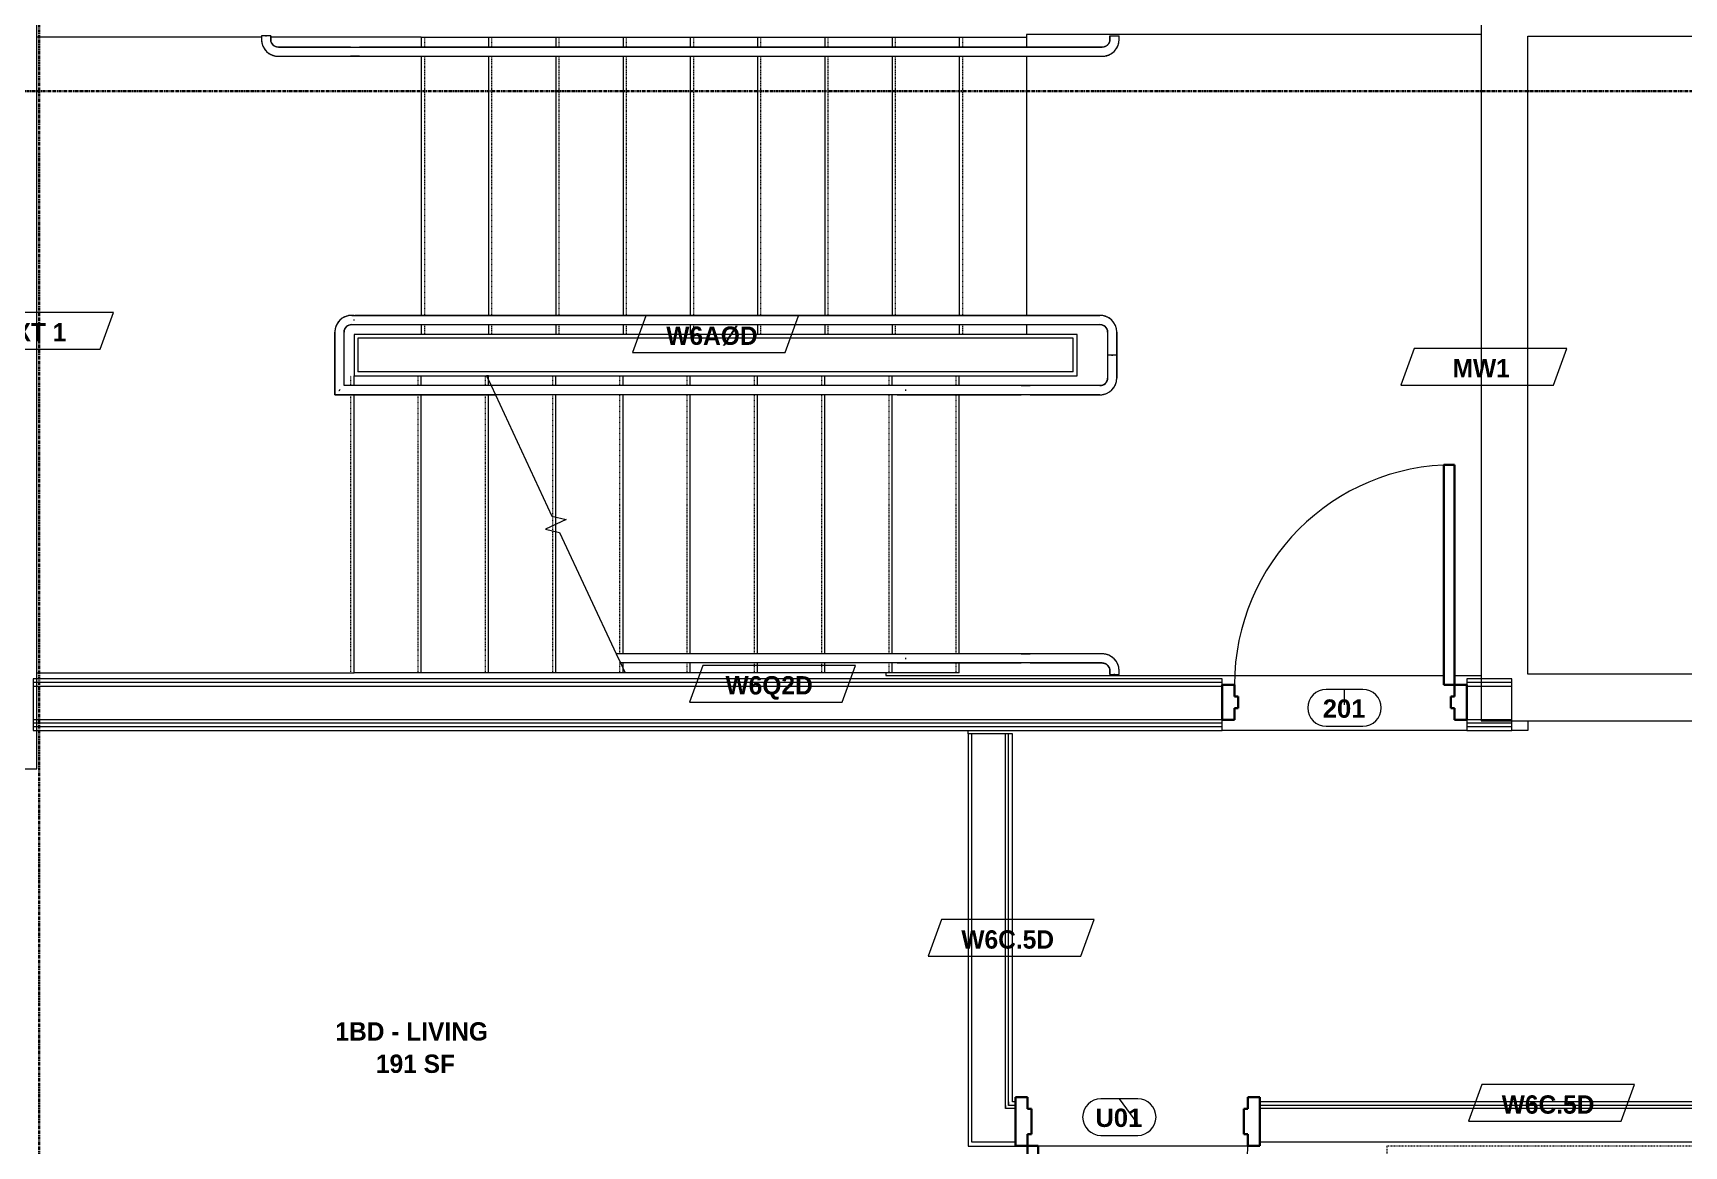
# Model space of a CAD drawing. Header units: inches. Extents: x -4058 to -1781, y 9814 to 12264.
# Drawn here: x -3823.8 to -3553.8, y 11362.6 to 11544.7 of the extents above; entities that cross this region are included whole.
import ezdxf

# ---------------------------------------------------------------- set-up
doc = ezdxf.new("R2010")
doc.units = ezdxf.units.IN
doc.header["$MEASUREMENT"] = 0
for name, pattern in [('Dash', [0.25, 0.125, -0.125]), ('Grid Line 1_2_', [0.875, 0.5, -0.125, 0.125, -0.125]), ('Overhead 1_16_', [0.101562, 0.0625, -0.039062])]:
    doc.linetypes.add(name, pattern=pattern)
for name, color, linetype, lineweight in [('0-1', 7, 'Continuous', 5), ('0-3', 8, 'Continuous', 9), ('A-AREA-IDEN', 2, 'Continuous', 9), ('A-DOOR-1', 7, 'Continuous', 9), ('A-DOOR-2', 10, 'Continuous', 30), ('A-DOOR-FRAM-2', 10, 'Continuous', 30), ('A-DOOR-IDEN', 31, 'Continuous', 9), ('A-FLOR-1', 7, 'Continuous', 9), ('A-FLOR-2', 192, 'Continuous', 9), ('A-FLOR-HRAL-1', 7, 'Continuous', 9), ('A-WALL-1', 7, 'Continuous', 9), ('A-WALL-2', 250, 'Continuous', 18), ('A-WALL-IDEN', 211, 'Continuous', 9), ('I-WALL-1', 7, 'Continuous', 9), ('Q-CASE', 31, 'Continuous', 9), ('Q-CASE-HDLN', 31, 'Dash', 9), ('S-GRID-1', 1, 'Grid Line 1_2_', 30), ('S-STRS-1', 7, 'Continuous', 9), ('S-STRS-2', 7, 'Overhead 1_16_', 9), ('S-STRS-MBND-1', 7, 'Continuous', 9)]:
    doc.layers.add(name, color=color, linetype=linetype, lineweight=lineweight)
doc.styles.add('Arial_B', font='arialbd.ttf', dxfattribs={"height": 3})
doc.styles.add('Century Gothic_B', font='GOTHICB.TTF', dxfattribs={"height": 3})

# ---------------------------------------------------------------- blocks, each defined once
blk = doc.blocks.new('CTR - 1st Phase - Shell_rvt-1-UNIT PLANS - 2ND FLOOR')
at = {"layer": 'A-FLOR-1'}
for p, q in [((-3589.32, 11430.56), (-3629.32, 11430.56)), ((-3579.32, 11430.56), (-3581.95, 11430.56)), ((-3579.32, 11432.19), (-3579.32, 11430.56))]:
    blk.add_line(p, q, dxfattribs=at)
at = {"layer": 'A-WALL-1'}
for p, q in [((-3823.2, 11433.2), (-3823.2, 11548.78)), ((-3823.2, 11424.95), (-3823.2, 11433.2)), ((-3823.2, 11424.33), (-3823.2, 11424.95)), ((-3851.85, 11424.33), (-3823.2, 11424.33))]:
    blk.add_line(p, q, dxfattribs=at)
blk = doc.blocks.new('HOLLOW METAL - UNIT DOOR-2191978-UNIT PLANS - 2ND FLOOR')
at = {"layer": 'A-DOOR-1'}
blk.add_arc((18, 3.875), 36, 90, 180, dxfattribs=at)
at = {"layer": 'A-DOOR-2'}
for p, q in [((18, 39.875), (16.25, 39.875)), ((16.25, 39.875), (16.25, 3.875)), ((18, 3.875), (18, 39.875)), ((16.25, 3.875), (18, 3.875))]:
    blk.add_line(p, q, dxfattribs=at)
at = {"layer": 'A-DOOR-FRAM-2'}
for p, q in [((-18, 3.875), (-20, 3.875)), ((-20, 3.875), (-20, -4.125)), ((-18, 1.9375), (-18, 3.875)), ((18, 3.875), (18, 1.9375)), ((20, 3.875), (18, 3.875)), ((20, -4.125), (20, 3.875)), ((-17.375, 1.9375), (-18, 1.9375)), ((-17.375, -2.1875), (-17.375, 1.9375)), ((18, 1.9375), (17.375, 1.9375)), ((17.375, 1.9375), (17.375, -2.1875)), ((-18, -4.125), (-18, -2.1875)), ((-18, -2.1875), (-17.375, -2.1875)), ((17.375, -2.1875), (18, -2.1875)), ((18, -2.1875), (18, -4.125)), ((-20, -4.125), (-18, -4.125)), ((18, -4.125), (20, -4.125))]:
    blk.add_line(p, q, dxfattribs=at)
blk = doc.blocks.new('CTR - 1st Phase - Common Walls_rvt-1-UNIT PLANS - 2ND FLOOR')
at = {"layer": 'A-WALL-2'}
for p, q in [((-3670.27, 11369.86), (-3670.27, 11430.06)), ((-3664.77, 11369.86), (-3664.77, 11430.06)), ((-3664.27, 11369.86), (-3664.27, 11430.06)), ((-3670.27, 11369.24), (-3670.27, 11369.86)), ((-3670.27, 11368.74), (-3670.27, 11369.24)), ((-3670.27, 11363.24), (-3670.27, 11368.74)), ((-3664.77, 11369.24), (-3664.77, 11369.86)), ((-3664.77, 11369.24), (-3664.77, 11368.74)), ((-3664.77, 11368.74), (-3664.77, 11369.24)), ((-3663.15, 11368.74), (-3664.77, 11368.74)), ((-3664.27, 11369.86), (-3664.27, 11369.24)), ((-3664.27, 11369.24), (-3664.27, 11369.86)), ((-3663.15, 11369.24), (-3664.27, 11369.24)), ((-3542.04, 11369.24), (-3623.15, 11369.24)), ((-3542.04, 11368.74), (-3623.15, 11368.74)), ((-3663.15, 11363.24), (-3670.27, 11363.24)), ((-3486.67, 11363.24), (-3623.15, 11363.24))]:
    blk.add_line(p, q, dxfattribs=at)
at = {"layer": 'I-WALL-1'}
for p, q in [((-3670.9, 11430.06), (-3670.9, 11369.86)), ((-3663.65, 11430.06), (-3670.9, 11430.06)), ((-3663.65, 11369.86), (-3663.65, 11430.06)), ((-3670.9, 11369.86), (-3670.9, 11363.24)), ((-3663.15, 11369.86), (-3663.65, 11369.86)), ((-3542.47, 11369.86), (-3623.15, 11369.86)), ((-3670.9, 11363.24), (-3670.9, 11362.61)), ((-3670.9, 11362.61), (-3663.15, 11362.61))]:
    blk.add_line(p, q, dxfattribs=at)
at = {"layer": '0-3', "rotation": 180}
blk.add_blockref('HOLLOW METAL - UNIT DOOR-2191978-UNIT PLANS - 2ND FLOOR', (-3643.15, 11366.49), dxfattribs=at)
blk = doc.blocks.new('Top Rail Type - Top Rail_Internal_-2687276-UNIT PLANS - 2ND FLOOR')
at = {"layer": 'A-FLOR-HRAL-1'}
for p, q in [((-3771.3, 11498.5), (-3771.7, 11498.5)), ((-3759.93, 11498.5), (-3771.11, 11498.5)), ((-3661.41, 11498.5), (-3759.93, 11498.5)), ((-3649.32, 11498.5), (-3660.76, 11498.5)), ((-3774.45, 11495.75), (-3774.45, 11485.5)), ((-3772.95, 11487), (-3772.95, 11495.75)), ((-3771.7, 11497), (-3771.3, 11497)), ((-3771.11, 11497), (-3759.93, 11497)), ((-3759.93, 11497), (-3661.41, 11497)), ((-3660.76, 11497), (-3649.32, 11497)), ((-3648.07, 11495.75), (-3648.07, 11492)), ((-3646.57, 11492), (-3646.57, 11495.75)), ((-3647.23, 11492), (-3647.42, 11492)), ((-3771.89, 11487), (-3772.95, 11487)), ((-3748.9, 11487), (-3771.23, 11487)), ((-3774.45, 11485.5), (-3771.89, 11485.5)), ((-3771.23, 11485.5), (-3748.2, 11485.5))]:
    blk.add_line(p, q, dxfattribs=at)
at = {"layer": 'A-FLOR-HRAL-1', "flags": 128}
for points in [[(-3771.7, 11498.5), (-3771.81, 11498.5), (-3771.92, 11498.49), (-3772.03, 11498.48), (-3772.14, 11498.47), (-3772.25, 11498.45), (-3772.35, 11498.42), (-3772.46, 11498.39), (-3772.56, 11498.36), (-3772.67, 11498.33), (-3772.77, 11498.28), (-3772.87, 11498.24), (-3772.97, 11498.19), (-3773.07, 11498.14), (-3773.16, 11498.08), (-3773.25, 11498.02), (-3773.34, 11497.96), (-3773.43, 11497.89), (-3773.51, 11497.82), (-3773.59, 11497.75), (-3773.67, 11497.67), (-3773.75, 11497.59), (-3773.82, 11497.5), (-3773.89, 11497.42), (-3773.95, 11497.33), (-3774.01, 11497.24), (-3774.07, 11497.14), (-3774.12, 11497.05), (-3774.17, 11496.95), (-3774.22, 11496.85), (-3774.26, 11496.75), (-3774.3, 11496.65), (-3774.33, 11496.54), (-3774.36, 11496.43), (-3774.39, 11496.33), (-3774.41, 11496.22), (-3774.43, 11496.11), (-3774.44, 11496), (-3774.45, 11495.89), (-3774.45, 11495.78), (-3774.45, 11495.75)], [(-3660.76, 11498.5), (-3660.81, 11498.5), (-3660.86, 11498.5), (-3660.91, 11498.5), (-3660.96, 11498.5), (-3661.01, 11498.5), (-3661.06, 11498.5), (-3661.1, 11498.5), (-3661.15, 11498.5), (-3661.2, 11498.5), (-3661.25, 11498.5), (-3661.29, 11498.5), (-3661.34, 11498.5), (-3661.38, 11498.5), (-3661.41, 11498.5)], [(-3646.57, 11495.75), (-3646.58, 11495.86), (-3646.58, 11495.97), (-3646.59, 11496.08), (-3646.61, 11496.19), (-3646.63, 11496.3), (-3646.65, 11496.41), (-3646.68, 11496.51), (-3646.71, 11496.62), (-3646.75, 11496.72), (-3646.79, 11496.82), (-3646.84, 11496.92), (-3646.88, 11497.02), (-3646.94, 11497.12), (-3646.99, 11497.21), (-3647.05, 11497.3), (-3647.12, 11497.39), (-3647.19, 11497.48), (-3647.26, 11497.57), (-3647.33, 11497.65), (-3647.41, 11497.72), (-3647.49, 11497.8), (-3647.57, 11497.87), (-3647.66, 11497.94), (-3647.75, 11498), (-3647.84, 11498.07), (-3647.93, 11498.12), (-3648.03, 11498.18), (-3648.13, 11498.23), (-3648.23, 11498.27), (-3648.33, 11498.32), (-3648.43, 11498.35), (-3648.54, 11498.39), (-3648.64, 11498.42), (-3648.75, 11498.44), (-3648.86, 11498.46), (-3648.97, 11498.48), (-3649.07, 11498.49), (-3649.18, 11498.5), (-3649.29, 11498.5), (-3649.32, 11498.5)], [(-3772.95, 11495.75), (-3772.95, 11495.8), (-3772.94, 11495.85), (-3772.94, 11495.9), (-3772.93, 11495.95), (-3772.92, 11496), (-3772.91, 11496.05), (-3772.9, 11496.1), (-3772.89, 11496.15), (-3772.87, 11496.19), (-3772.85, 11496.24), (-3772.83, 11496.28), (-3772.81, 11496.33), (-3772.78, 11496.37), (-3772.76, 11496.42), (-3772.73, 11496.46), (-3772.7, 11496.5), (-3772.67, 11496.54), (-3772.64, 11496.58), (-3772.6, 11496.61), (-3772.57, 11496.65), (-3772.53, 11496.68), (-3772.5, 11496.72), (-3772.46, 11496.75), (-3772.42, 11496.78), (-3772.37, 11496.8), (-3772.33, 11496.83), (-3772.29, 11496.85), (-3772.24, 11496.88), (-3772.2, 11496.9), (-3772.15, 11496.92), (-3772.1, 11496.93), (-3772.06, 11496.95), (-3772.01, 11496.96), (-3771.96, 11496.97), (-3771.91, 11496.98), (-3771.86, 11496.99), (-3771.81, 11497), (-3771.76, 11497), (-3771.71, 11497), (-3771.7, 11497)], [(-3661.41, 11497), (-3661.37, 11497), (-3661.33, 11497), (-3661.28, 11497), (-3661.23, 11497), (-3661.19, 11497), (-3661.14, 11497), (-3661.09, 11497), (-3661.04, 11497), (-3661, 11497), (-3660.95, 11497), (-3660.9, 11497), (-3660.85, 11497), (-3660.8, 11497), (-3660.76, 11497)], [(-3649.32, 11497), (-3649.27, 11497), (-3649.22, 11497), (-3649.17, 11496.99), (-3649.12, 11496.99), (-3649.08, 11496.98), (-3649.03, 11496.97), (-3648.98, 11496.95), (-3648.93, 11496.94), (-3648.88, 11496.92), (-3648.84, 11496.9), (-3648.79, 11496.88), (-3648.75, 11496.86), (-3648.7, 11496.84), (-3648.66, 11496.81), (-3648.62, 11496.78), (-3648.58, 11496.75), (-3648.54, 11496.72), (-3648.5, 11496.69), (-3648.46, 11496.66), (-3648.43, 11496.62), (-3648.39, 11496.59), (-3648.36, 11496.55), (-3648.33, 11496.51), (-3648.3, 11496.47), (-3648.27, 11496.43), (-3648.25, 11496.38), (-3648.22, 11496.34), (-3648.2, 11496.3), (-3648.18, 11496.25), (-3648.16, 11496.2), (-3648.14, 11496.16), (-3648.13, 11496.11), (-3648.11, 11496.06), (-3648.1, 11496.01), (-3648.09, 11495.96), (-3648.08, 11495.91), (-3648.08, 11495.87), (-3648.08, 11495.82), (-3648.07, 11495.77), (-3648.07, 11495.75)], [(-3771.23, 11487), (-3771.28, 11487), (-3771.32, 11487), (-3771.37, 11487), (-3771.41, 11487), (-3771.46, 11487), (-3771.51, 11487), (-3771.55, 11487), (-3771.6, 11487), (-3771.65, 11487), (-3771.7, 11487), (-3771.75, 11487), (-3771.8, 11487), (-3771.85, 11487), (-3771.89, 11487)], [(-3771.89, 11485.5), (-3771.84, 11485.5), (-3771.79, 11485.5), (-3771.74, 11485.5), (-3771.69, 11485.5), (-3771.64, 11485.5), (-3771.59, 11485.5), (-3771.54, 11485.5), (-3771.5, 11485.5), (-3771.45, 11485.5), (-3771.4, 11485.5), (-3771.36, 11485.5), (-3771.31, 11485.5), (-3771.27, 11485.5), (-3771.23, 11485.5)]]:
    blk.add_lwpolyline(points, dxfattribs=at)
at = {"layer": 'A-FLOR-HRAL-1'}
blk.add_open_spline([(-3771.32, 11497.67), (-3771.32, 11497.7), (-3771.32, 11497.75), (-3771.32, 11497.8), (-3771.32, 11497.83)], degree=3, dxfattribs=at)
blk.add_open_spline([(-3773.61, 11486.34), (-3773.62, 11486.33), (-3773.65, 11486.3), (-3773.7, 11486.25), (-3773.75, 11486.2), (-3773.78, 11486.17), (-3773.79, 11486.16)], degree=3, knots=[0.46086968, 0.46086968, 0.46086968, 0.46086968, 0.47916667, 0.5, 0.52083333, 0.53913032, 0.53913032, 0.53913032, 0.53913032], dxfattribs=at)
blk = doc.blocks.new('Top Rail Type - Top Rail_Internal_-V3-UNIT PLANS - 2ND FLOOR')
at = {"layer": 'A-FLOR-HRAL-1'}
for p, q in [((-3771.7, 11498.5), (-3771.32, 11498.5)), ((-3771.32, 11498.5), (-3661.81, 11498.5)), ((-3661.81, 11498.5), (-3660.76, 11498.5)), ((-3660.76, 11498.5), (-3649.32, 11498.5)), ((-3774.45, 11485.5), (-3774.45, 11495.75)), ((-3772.95, 11487), (-3772.95, 11495.75)), ((-3771.7, 11497), (-3771.32, 11497)), ((-3771.32, 11497), (-3661.81, 11497)), ((-3661.81, 11497), (-3660.76, 11497)), ((-3660.76, 11497), (-3649.32, 11497)), ((-3648.07, 11495.75), (-3648.07, 11492)), ((-3646.57, 11495.75), (-3646.57, 11492)), ((-3646.57, 11492), (-3648.07, 11492)), ((-3771.89, 11487), (-3772.95, 11487)), ((-3770.84, 11487), (-3771.89, 11487)), ((-3748.9, 11487), (-3770.84, 11487)), ((-3771.89, 11485.5), (-3774.45, 11485.5)), ((-3770.84, 11485.5), (-3771.89, 11485.5)), ((-3748.2, 11485.5), (-3770.84, 11485.5))]:
    blk.add_line(p, q, dxfattribs=at)
for centre, radius, start, end in [((-3771.7, 11495.75), 2.75, 90, 180), ((-3649.32, 11495.75), 2.75, 0, 90), ((-3771.7, 11495.75), 1.25, 90, 180), ((-3649.32, 11495.75), 1.25, 0, 90)]:
    blk.add_arc(centre, radius, start, end, dxfattribs=at)
blk = doc.blocks.new('Top Rail Type - Top Rail_Internal_-2687278-UNIT PLANS - 2ND FLOOR')
at = {"layer": 'A-FLOR-HRAL-1'}
for p, q in [((-3648.07, 11492), (-3648.07, 11488.25)), ((-3647.42, 11492), (-3647.23, 11492)), ((-3646.57, 11488.25), (-3646.57, 11492)), ((-3662.19, 11487), (-3682.49, 11487)), ((-3649.32, 11487), (-3660.76, 11487)), ((-3682.49, 11485.5), (-3662.19, 11485.5)), ((-3660.76, 11485.5), (-3649.32, 11485.5))]:
    blk.add_line(p, q, dxfattribs=at)
at = {"layer": 'A-FLOR-HRAL-1', "flags": 128}
for points in [[(-3662.19, 11487), (-3662.1, 11487), (-3662, 11487), (-3661.9, 11487), (-3661.8, 11487), (-3661.7, 11487), (-3661.59, 11487), (-3661.49, 11487), (-3661.38, 11487), (-3661.27, 11487), (-3661.16, 11487), (-3661.06, 11487), (-3660.95, 11487), (-3660.84, 11487), (-3660.76, 11487)], [(-3649.32, 11485.5), (-3649.21, 11485.5), (-3649.1, 11485.51), (-3648.99, 11485.52), (-3648.89, 11485.54), (-3648.78, 11485.56), (-3648.67, 11485.58), (-3648.56, 11485.61), (-3648.46, 11485.64), (-3648.35, 11485.68), (-3648.25, 11485.72), (-3648.15, 11485.76), (-3648.05, 11485.81), (-3647.96, 11485.87), (-3647.86, 11485.92), (-3647.77, 11485.98), (-3647.68, 11486.05), (-3647.59, 11486.11), (-3647.51, 11486.18), (-3647.43, 11486.26), (-3647.35, 11486.34), (-3647.28, 11486.42), (-3647.2, 11486.5), (-3647.14, 11486.59), (-3647.07, 11486.67), (-3647.01, 11486.77), (-3646.95, 11486.86), (-3646.9, 11486.96), (-3646.85, 11487.05), (-3646.8, 11487.15), (-3646.76, 11487.26), (-3646.72, 11487.36), (-3646.69, 11487.46), (-3646.66, 11487.57), (-3646.63, 11487.68), (-3646.61, 11487.78), (-3646.6, 11487.89), (-3646.59, 11488), (-3646.58, 11488.11), (-3646.57, 11488.22), (-3646.57, 11488.25)], [(-3648.07, 11488.25), (-3648.07, 11488.2), (-3648.08, 11488.15), (-3648.08, 11488.1), (-3648.09, 11488.05), (-3648.1, 11488), (-3648.11, 11487.95), (-3648.12, 11487.91), (-3648.14, 11487.86), (-3648.15, 11487.81), (-3648.17, 11487.77), (-3648.19, 11487.72), (-3648.21, 11487.67), (-3648.24, 11487.63), (-3648.26, 11487.59), (-3648.29, 11487.55), (-3648.32, 11487.51), (-3648.35, 11487.47), (-3648.38, 11487.43), (-3648.42, 11487.39), (-3648.45, 11487.36), (-3648.49, 11487.32), (-3648.53, 11487.29), (-3648.57, 11487.26), (-3648.61, 11487.23), (-3648.65, 11487.2), (-3648.69, 11487.17), (-3648.73, 11487.15), (-3648.78, 11487.13), (-3648.82, 11487.11), (-3648.87, 11487.09), (-3648.92, 11487.07), (-3648.97, 11487.05), (-3649.01, 11487.04), (-3649.06, 11487.03), (-3649.11, 11487.02), (-3649.16, 11487.01), (-3649.21, 11487.01), (-3649.26, 11487), (-3649.31, 11487), (-3649.32, 11487)], [(-3681.06, 11486.14), (-3681.05, 11486.17), (-3681.05, 11486.33), (-3681.06, 11486.36)], [(-3660.76, 11485.5), (-3660.87, 11485.5), (-3660.98, 11485.5), (-3661.09, 11485.5), (-3661.2, 11485.5), (-3661.31, 11485.5), (-3661.42, 11485.5), (-3661.52, 11485.5), (-3661.63, 11485.5), (-3661.73, 11485.5), (-3661.83, 11485.5), (-3661.93, 11485.5), (-3662.03, 11485.5), (-3662.13, 11485.5), (-3662.19, 11485.5)]]:
    blk.add_lwpolyline(points, dxfattribs=at)
blk = doc.blocks.new('Top Rail Type - Top Rail_Internal_-V8-UNIT PLANS - 2ND FLOOR')
at = {"layer": 'A-FLOR-HRAL-1'}
for p, q in [((-3646.57, 11492), (-3648.07, 11492)), ((-3648.07, 11492), (-3648.07, 11488.25)), ((-3646.57, 11492), (-3646.57, 11488.25)), ((-3748.9, 11487), (-3748.2, 11485.5)), ((-3661.8, 11487), (-3748.9, 11487)), ((-3660.76, 11487), (-3661.8, 11487)), ((-3649.32, 11487), (-3660.76, 11487)), ((-3661.8, 11485.5), (-3748.2, 11485.5)), ((-3660.76, 11485.5), (-3661.8, 11485.5)), ((-3649.32, 11485.5), (-3660.76, 11485.5))]:
    blk.add_line(p, q, dxfattribs=at)
for radius in [1.25, 2.75]:
    blk.add_arc((-3649.32, 11488.25), radius, 270, 0, dxfattribs=at)
blk = doc.blocks.new('Top Rail Type - Top Rail_Internal_-2658754-UNIT PLANS - 2ND FLOOR')
at = {"layer": 'A-FLOR-HRAL-1'}
for p, q in [((-3662.19, 11443.13), (-3682.49, 11443.13)), ((-3682.49, 11441.63), (-3662.19, 11441.63)), ((-3648.95, 11443.13), (-3660.76, 11443.13)), ((-3660.76, 11441.63), (-3648.95, 11441.63)), ((-3647.7, 11440.38), (-3647.7, 11439.75)), ((-3646.86, 11439.75), (-3647.04, 11439.75)), ((-3646.2, 11439.75), (-3646.2, 11440.38))]:
    blk.add_line(p, q, dxfattribs=at)
at = {"layer": 'A-FLOR-HRAL-1', "flags": 128}
for points in [[(-3681.06, 11442.27), (-3681.05, 11442.3), (-3681.05, 11442.46), (-3681.06, 11442.48)], [(-3662.19, 11443.13), (-3662.1, 11443.13), (-3662, 11443.13), (-3661.9, 11443.13), (-3661.8, 11443.13), (-3661.7, 11443.13), (-3661.59, 11443.13), (-3661.49, 11443.13), (-3661.38, 11443.13), (-3661.27, 11443.13), (-3661.16, 11443.13), (-3661.06, 11443.13), (-3660.95, 11443.13), (-3660.84, 11443.13), (-3660.76, 11443.13)], [(-3660.76, 11441.63), (-3660.87, 11441.63), (-3660.98, 11441.63), (-3661.09, 11441.63), (-3661.2, 11441.63), (-3661.31, 11441.63), (-3661.42, 11441.63), (-3661.52, 11441.63), (-3661.63, 11441.63), (-3661.73, 11441.63), (-3661.83, 11441.63), (-3661.93, 11441.63), (-3662.03, 11441.63), (-3662.13, 11441.63), (-3662.19, 11441.63)], [(-3646.2, 11440.38), (-3646.2, 11440.49), (-3646.21, 11440.6), (-3646.22, 11440.71), (-3646.23, 11440.82), (-3646.25, 11440.92), (-3646.28, 11441.03), (-3646.31, 11441.14), (-3646.34, 11441.24), (-3646.38, 11441.35), (-3646.42, 11441.45), (-3646.46, 11441.55), (-3646.51, 11441.65), (-3646.56, 11441.74), (-3646.62, 11441.84), (-3646.68, 11441.93), (-3646.74, 11442.02), (-3646.81, 11442.11), (-3646.88, 11442.19), (-3646.96, 11442.27), (-3647.03, 11442.35), (-3647.11, 11442.42), (-3647.2, 11442.5), (-3647.28, 11442.56), (-3647.37, 11442.63), (-3647.46, 11442.69), (-3647.56, 11442.75), (-3647.65, 11442.8), (-3647.75, 11442.85), (-3647.85, 11442.9), (-3647.95, 11442.94), (-3648.06, 11442.98), (-3648.16, 11443.01), (-3648.27, 11443.04), (-3648.37, 11443.07), (-3648.48, 11443.09), (-3648.59, 11443.1), (-3648.7, 11443.12), (-3648.81, 11443.12), (-3648.92, 11443.13), (-3648.95, 11443.13)], [(-3648.95, 11441.63), (-3648.9, 11441.63), (-3648.85, 11441.62), (-3648.8, 11441.62), (-3648.75, 11441.61), (-3648.7, 11441.6), (-3648.65, 11441.59), (-3648.6, 11441.58), (-3648.56, 11441.56), (-3648.51, 11441.55), (-3648.46, 11441.53), (-3648.42, 11441.51), (-3648.37, 11441.49), (-3648.33, 11441.46), (-3648.28, 11441.44), (-3648.24, 11441.41), (-3648.2, 11441.38), (-3648.16, 11441.35), (-3648.12, 11441.32), (-3648.09, 11441.28), (-3648.05, 11441.25), (-3648.02, 11441.21), (-3647.99, 11441.17), (-3647.95, 11441.13), (-3647.92, 11441.09), (-3647.9, 11441.05), (-3647.87, 11441.01), (-3647.85, 11440.97), (-3647.82, 11440.92), (-3647.8, 11440.88), (-3647.78, 11440.83), (-3647.77, 11440.78), (-3647.75, 11440.74), (-3647.74, 11440.69), (-3647.73, 11440.64), (-3647.72, 11440.59), (-3647.71, 11440.54), (-3647.7, 11440.49), (-3647.7, 11440.44), (-3647.7, 11440.39), (-3647.7, 11440.38)]]:
    blk.add_lwpolyline(points, dxfattribs=at)
blk = doc.blocks.new('Top Rail Type - Top Rail_Internal_-V9-UNIT PLANS - 2ND FLOOR')
at = {"layer": 'A-FLOR-HRAL-1'}
for p, q in [((-3728.44, 11443.13), (-3727.74, 11441.63)), ((-3661.8, 11443.13), (-3728.44, 11443.13)), ((-3661.8, 11441.63), (-3727.74, 11441.63)), ((-3660.76, 11443.13), (-3661.8, 11443.13)), ((-3660.76, 11441.63), (-3661.8, 11441.63)), ((-3648.95, 11443.13), (-3660.76, 11443.13)), ((-3648.95, 11441.63), (-3660.76, 11441.63)), ((-3647.7, 11439.75), (-3647.7, 11440.38)), ((-3647.7, 11439.75), (-3646.2, 11439.75)), ((-3646.2, 11439.75), (-3646.2, 11440.38))]:
    blk.add_line(p, q, dxfattribs=at)
for radius in [2.75, 1.25]:
    blk.add_arc((-3648.95, 11440.38), radius, 0, 90, dxfattribs=at)
blk = doc.blocks.new('Top Rail Type - Top Rail_Internal_-2658768-UNIT PLANS - 2ND FLOOR')
at = {"layer": 'A-FLOR-HRAL-1'}
for p, q in [((-3786.45, 11544.25), (-3786.45, 11543.63)), ((-3785.79, 11544.25), (-3785.61, 11544.25)), ((-3784.95, 11543.63), (-3784.95, 11544.25)), ((-3647.7, 11544.25), (-3647.7, 11543.63)), ((-3647.04, 11544.25), (-3646.86, 11544.25)), ((-3646.2, 11543.63), (-3646.2, 11544.25)), ((-3771.89, 11542.38), (-3783.7, 11542.38)), ((-3783.7, 11540.88), (-3771.89, 11540.88)), ((-3661.41, 11542.38), (-3770.45, 11542.38)), ((-3770.45, 11540.88), (-3661.41, 11540.88)), ((-3648.95, 11542.38), (-3660.76, 11542.38)), ((-3660.76, 11540.88), (-3648.95, 11540.88))]:
    blk.add_line(p, q, dxfattribs=at)
at = {"layer": 'A-FLOR-HRAL-1', "flags": 128}
for points in [[(-3786.45, 11543.63), (-3786.45, 11543.52), (-3786.44, 11543.41), (-3786.43, 11543.3), (-3786.41, 11543.19), (-3786.39, 11543.08), (-3786.37, 11542.97), (-3786.34, 11542.87), (-3786.31, 11542.76), (-3786.27, 11542.66), (-3786.23, 11542.56), (-3786.19, 11542.46), (-3786.14, 11542.36), (-3786.09, 11542.26), (-3786.03, 11542.17), (-3785.97, 11542.07), (-3785.9, 11541.98), (-3785.84, 11541.9), (-3785.77, 11541.81), (-3785.69, 11541.73), (-3785.61, 11541.65), (-3785.53, 11541.58), (-3785.45, 11541.51), (-3785.36, 11541.44), (-3785.28, 11541.37), (-3785.18, 11541.31), (-3785.09, 11541.26), (-3784.99, 11541.2), (-3784.9, 11541.15), (-3784.8, 11541.11), (-3784.7, 11541.06), (-3784.59, 11541.03), (-3784.49, 11540.99), (-3784.38, 11540.96), (-3784.27, 11540.94), (-3784.17, 11540.92), (-3784.06, 11540.9), (-3783.95, 11540.89), (-3783.84, 11540.88), (-3783.73, 11540.88), (-3783.7, 11540.88)], [(-3783.7, 11542.38), (-3783.75, 11542.38), (-3783.8, 11542.38), (-3783.85, 11542.39), (-3783.9, 11542.39), (-3783.95, 11542.4), (-3784, 11542.41), (-3784.04, 11542.43), (-3784.09, 11542.44), (-3784.14, 11542.46), (-3784.19, 11542.48), (-3784.23, 11542.5), (-3784.28, 11542.52), (-3784.32, 11542.54), (-3784.36, 11542.57), (-3784.4, 11542.6), (-3784.45, 11542.62), (-3784.48, 11542.65), (-3784.52, 11542.69), (-3784.56, 11542.72), (-3784.6, 11542.76), (-3784.63, 11542.79), (-3784.66, 11542.83), (-3784.69, 11542.87), (-3784.72, 11542.91), (-3784.75, 11542.95), (-3784.78, 11542.99), (-3784.8, 11543.04), (-3784.82, 11543.08), (-3784.84, 11543.13), (-3784.86, 11543.17), (-3784.88, 11543.22), (-3784.9, 11543.27), (-3784.91, 11543.32), (-3784.92, 11543.37), (-3784.93, 11543.41), (-3784.94, 11543.46), (-3784.94, 11543.51), (-3784.95, 11543.56), (-3784.95, 11543.61), (-3784.95, 11543.63)], [(-3648.95, 11540.88), (-3648.84, 11540.88), (-3648.73, 11540.89), (-3648.62, 11540.9), (-3648.51, 11540.91), (-3648.4, 11540.93), (-3648.3, 11540.96), (-3648.19, 11540.98), (-3648.08, 11541.02), (-3647.98, 11541.05), (-3647.88, 11541.09), (-3647.78, 11541.14), (-3647.68, 11541.19), (-3647.58, 11541.24), (-3647.49, 11541.3), (-3647.4, 11541.36), (-3647.31, 11541.42), (-3647.22, 11541.49), (-3647.14, 11541.56), (-3647.05, 11541.63), (-3646.98, 11541.71), (-3646.9, 11541.79), (-3646.83, 11541.87), (-3646.76, 11541.96), (-3646.7, 11542.05), (-3646.63, 11542.14), (-3646.58, 11542.23), (-3646.52, 11542.33), (-3646.47, 11542.43), (-3646.43, 11542.53), (-3646.39, 11542.63), (-3646.35, 11542.73), (-3646.31, 11542.84), (-3646.28, 11542.94), (-3646.26, 11543.05), (-3646.24, 11543.16), (-3646.22, 11543.27), (-3646.21, 11543.38), (-3646.2, 11543.49), (-3646.2, 11543.6), (-3646.2, 11543.63)], [(-3647.7, 11543.63), (-3647.7, 11543.58), (-3647.7, 11543.53), (-3647.71, 11543.48), (-3647.71, 11543.43), (-3647.72, 11543.38), (-3647.73, 11543.33), (-3647.75, 11543.28), (-3647.76, 11543.23), (-3647.78, 11543.19), (-3647.8, 11543.14), (-3647.82, 11543.09), (-3647.84, 11543.05), (-3647.86, 11543.01), (-3647.89, 11542.96), (-3647.92, 11542.92), (-3647.95, 11542.88), (-3647.98, 11542.84), (-3648.01, 11542.8), (-3648.04, 11542.77), (-3648.08, 11542.73), (-3648.11, 11542.7), (-3648.15, 11542.66), (-3648.19, 11542.63), (-3648.23, 11542.6), (-3648.27, 11542.58), (-3648.32, 11542.55), (-3648.36, 11542.52), (-3648.4, 11542.5), (-3648.45, 11542.48), (-3648.5, 11542.46), (-3648.54, 11542.44), (-3648.59, 11542.43), (-3648.64, 11542.42), (-3648.69, 11542.4), (-3648.74, 11542.4), (-3648.79, 11542.39), (-3648.84, 11542.38), (-3648.89, 11542.38), (-3648.94, 11542.38), (-3648.95, 11542.38)], [(-3771.89, 11542.38), (-3771.78, 11542.38), (-3771.67, 11542.38), (-3771.56, 11542.38), (-3771.45, 11542.38), (-3771.34, 11542.38), (-3771.24, 11542.38), (-3771.13, 11542.38), (-3771.02, 11542.38), (-3770.92, 11542.38), (-3770.82, 11542.38), (-3770.72, 11542.38), (-3770.62, 11542.38), (-3770.52, 11542.38), (-3770.45, 11542.38)], [(-3770.45, 11540.88), (-3770.54, 11540.88), (-3770.64, 11540.88), (-3770.74, 11540.88), (-3770.84, 11540.88), (-3770.94, 11540.88), (-3771.05, 11540.88), (-3771.15, 11540.88), (-3771.26, 11540.88), (-3771.37, 11540.88), (-3771.48, 11540.88), (-3771.58, 11540.88), (-3771.69, 11540.88), (-3771.8, 11540.88), (-3771.89, 11540.88)], [(-3660.76, 11542.38), (-3660.81, 11542.38), (-3660.86, 11542.38), (-3660.91, 11542.38), (-3660.96, 11542.38), (-3661.01, 11542.38), (-3661.06, 11542.38), (-3661.1, 11542.38), (-3661.15, 11542.38), (-3661.2, 11542.38), (-3661.25, 11542.38), (-3661.29, 11542.38), (-3661.34, 11542.38), (-3661.38, 11542.38), (-3661.41, 11542.38)], [(-3661.41, 11540.88), (-3661.37, 11540.88), (-3661.33, 11540.88), (-3661.28, 11540.88), (-3661.23, 11540.88), (-3661.19, 11540.88), (-3661.14, 11540.88), (-3661.09, 11540.88), (-3661.04, 11540.88), (-3661, 11540.88), (-3660.95, 11540.88), (-3660.9, 11540.88), (-3660.85, 11540.88), (-3660.8, 11540.88), (-3660.76, 11540.88)]]:
    blk.add_lwpolyline(points, dxfattribs=at)
blk = doc.blocks.new('Top Rail Type - Top Rail_Internal_-V12-UNIT PLANS - 2ND FLOOR')
at = {"layer": 'A-FLOR-HRAL-1'}
for p, q in [((-3784.95, 11544.25), (-3786.45, 11544.25)), ((-3786.45, 11544.25), (-3786.45, 11543.63)), ((-3784.95, 11544.25), (-3784.95, 11543.63)), ((-3647.7, 11544.25), (-3646.2, 11544.25)), ((-3647.7, 11543.63), (-3647.7, 11544.25)), ((-3646.2, 11543.63), (-3646.2, 11544.25)), ((-3783.7, 11542.38), (-3771.89, 11542.38)), ((-3783.7, 11540.88), (-3771.89, 11540.88)), ((-3771.89, 11542.38), (-3770.84, 11542.38)), ((-3771.89, 11540.88), (-3770.84, 11540.88)), ((-3770.84, 11542.38), (-3661.81, 11542.38)), ((-3770.84, 11540.88), (-3661.81, 11540.88)), ((-3661.81, 11542.38), (-3660.76, 11542.38)), ((-3661.81, 11540.88), (-3660.76, 11540.88)), ((-3660.76, 11542.38), (-3648.95, 11542.38)), ((-3660.76, 11540.88), (-3648.95, 11540.88))]:
    blk.add_line(p, q, dxfattribs=at)
for centre, radius, start, end in [((-3783.7, 11543.63), 2.75, 180, 270), ((-3783.7, 11543.63), 1.25, 180, 270), ((-3648.95, 11543.63), 2.75, 270, 360), ((-3648.95, 11543.63), 1.25, 270, 360)]:
    blk.add_arc(centre, radius, start, end, dxfattribs=at)
blk = doc.blocks.new('HOLLOW METAL - STAIR DOOR 3-0 x 7-0-2683074-UNIT PLANS - 2ND FLOOR')
at = {"layer": 'A-DOOR-1'}
blk.add_arc((18, 3.5), 36, 90, 180, dxfattribs=at)
at = {"layer": 'A-DOOR-2'}
for p, q in [((18, 39.5), (16.25, 39.5)), ((16.25, 39.5), (16.25, 3.5)), ((18, 3.5), (18, 39.5)), ((16.25, 3.5), (18, 3.5))]:
    blk.add_line(p, q, dxfattribs=at)
at = {"layer": 'A-DOOR-FRAM-2'}
for p, q in [((-18, 3.5), (-20, 3.5)), ((-20, 3.5), (-20, -2.25)), ((-18, 1.5625), (-18, 3.5)), ((18, 3.5), (18, 1.5625)), ((20, 3.5), (18, 3.5)), ((20, -2.25), (20, 3.5)), ((-17.375, 1.5625), (-18, 1.5625)), ((-17.375, -0.3125), (-17.375, 1.5625)), ((18, 1.5625), (17.375, 1.5625)), ((17.375, 1.5625), (17.375, -0.3125)), ((-20, -2.25), (-18, -2.25)), ((-18, -2.25), (-18, -0.3125)), ((-18, -0.3125), (-17.375, -0.3125)), ((17.375, -0.3125), (18, -0.3125)), ((18, -0.3125), (18, -2.25)), ((18, -2.25), (20, -2.25))]:
    blk.add_line(p, q, dxfattribs=at)
blk = doc.blocks.new('CTR - 1st Phase -Stairs _ Elevators_rvt-1-UNIT PLANS - 2ND FLOOR')
at = {"layer": 'A-FLOR-1'}
for p, q in [((-3586.95, 11544.44), (-3661.32, 11544.44)), ((-3661.32, 11544.44), (-3661.32, 11542.38)), ((-3661.32, 11540.88), (-3661.32, 11498.5)), ((-3661.32, 11497), (-3661.32, 11495.38)), ((-3684.32, 11440), (-3684.32, 11439.56)), ((-3684.32, 11439.56), (-3593.07, 11439.56)), ((-3591.32, 11439.56), (-3586.95, 11439.56))]:
    blk.add_line(p, q, dxfattribs=at)
at = {"layer": 'A-WALL-2'}
for p, q in [((-3770.7, 11494.75), (-3770.7, 11489.25)), ((-3653.7, 11494.75), (-3770.7, 11494.75)), ((-3653.7, 11489.25), (-3653.7, 11494.75)), ((-3653.7, 11489.25), (-3770.7, 11489.25)), ((-3629.32, 11438.44), (-3823.82, 11438.44)), ((-3581.95, 11438.44), (-3589.32, 11438.44)), ((-3629.32, 11437.81), (-3823.82, 11437.81)), ((-3581.95, 11437.81), (-3589.32, 11437.81)), ((-3629.32, 11432.31), (-3823.82, 11432.31)), ((-3629.32, 11431.81), (-3823.82, 11431.81)), ((-3629.32, 11431.19), (-3823.82, 11431.19)), ((-3581.95, 11432.31), (-3589.32, 11432.31)), ((-3581.95, 11431.81), (-3589.32, 11431.81)), ((-3581.95, 11431.19), (-3589.32, 11431.19))]:
    blk.add_line(p, q, dxfattribs=at)
at = {"layer": 'I-WALL-1'}
for p, q in [((-3653.07, 11495.38), (-3771.32, 11495.38)), ((-3771.32, 11495.38), (-3771.32, 11494.75)), ((-3653.07, 11494.75), (-3653.07, 11495.38)), ((-3771.32, 11494.75), (-3771.32, 11489.25)), ((-3653.07, 11489.25), (-3653.07, 11494.75)), ((-3771.32, 11489.25), (-3771.32, 11488.63)), ((-3771.32, 11488.63), (-3749.66, 11488.63)), ((-3749.32, 11488.63), (-3653.07, 11488.63)), ((-3653.07, 11488.63), (-3653.07, 11489.25)), ((-3629.32, 11439.06), (-3823.82, 11439.06)), ((-3823.82, 11439.06), (-3823.82, 11430.56)), ((-3629.32, 11438.06), (-3629.32, 11439.06)), ((-3581.95, 11439.06), (-3589.32, 11439.06)), ((-3589.32, 11439.06), (-3589.32, 11438.06)), ((-3581.95, 11430.56), (-3581.95, 11439.06)), ((-3823.82, 11430.56), (-3629.32, 11430.56)), ((-3629.32, 11430.56), (-3629.32, 11432.31)), ((-3589.32, 11432.31), (-3589.32, 11430.56)), ((-3589.32, 11430.56), (-3581.95, 11430.56))]:
    blk.add_line(p, q, dxfattribs=at)
at = {"layer": 'S-STRS-1'}
for p, q in [((-3786.45, 11544), (-3823.2, 11544)), ((-3760.32, 11544), (-3784.95, 11544)), ((-3760.32, 11544), (-3760.32, 11542.38)), ((-3760.32, 11544), (-3749.32, 11544)), ((-3749.32, 11544), (-3738.32, 11544)), ((-3749.32, 11544), (-3749.32, 11542.38)), ((-3738.32, 11544), (-3727.32, 11544)), ((-3738.32, 11544), (-3738.32, 11542.38)), ((-3727.32, 11544), (-3716.32, 11544)), ((-3727.32, 11544), (-3727.32, 11542.38)), ((-3716.32, 11544), (-3705.32, 11544)), ((-3716.32, 11544), (-3716.32, 11542.38)), ((-3705.32, 11544), (-3694.32, 11544)), ((-3705.32, 11544), (-3705.32, 11542.38)), ((-3694.32, 11544), (-3683.32, 11544)), ((-3694.32, 11544), (-3694.32, 11542.38)), ((-3683.32, 11544), (-3672.32, 11544)), ((-3683.32, 11544), (-3683.32, 11542.38)), ((-3672.32, 11544), (-3661.32, 11544)), ((-3672.32, 11544), (-3672.32, 11542.38)), ((-3661.32, 11544), (-3661.32, 11542.38)), ((-3760.32, 11540.88), (-3760.32, 11498.5)), ((-3749.32, 11540.88), (-3749.32, 11498.5)), ((-3738.32, 11540.88), (-3738.32, 11498.5)), ((-3727.32, 11540.88), (-3727.32, 11498.5)), ((-3716.32, 11540.88), (-3716.32, 11498.5)), ((-3705.32, 11540.88), (-3705.32, 11498.5)), ((-3694.32, 11540.88), (-3694.32, 11498.5)), ((-3683.32, 11540.88), (-3683.32, 11498.5)), ((-3672.32, 11540.88), (-3672.32, 11498.5)), ((-3661.32, 11540.88), (-3661.32, 11498.5)), ((-3760.32, 11497), (-3760.32, 11495.38)), ((-3749.32, 11497), (-3749.32, 11495.38)), ((-3738.32, 11497), (-3738.32, 11495.38)), ((-3727.32, 11497), (-3727.32, 11495.38)), ((-3716.32, 11497), (-3716.32, 11495.38)), ((-3705.32, 11497), (-3705.32, 11495.38)), ((-3694.32, 11497), (-3694.32, 11495.38)), ((-3683.32, 11497), (-3683.32, 11495.38)), ((-3672.32, 11497), (-3672.32, 11495.38)), ((-3661.32, 11497), (-3661.32, 11495.38)), ((-3771.32, 11487), (-3771.32, 11488.63)), ((-3760.32, 11487), (-3760.32, 11488.63)), ((-3749.32, 11488.63), (-3749.66, 11488.63)), ((-3749.32, 11487.9), (-3749.32, 11488.63)), ((-3749.32, 11487), (-3749.32, 11487.9)), ((-3738.32, 11487), (-3738.32, 11488.63)), ((-3727.32, 11487), (-3727.32, 11488.63)), ((-3716.32, 11487), (-3716.32, 11488.63)), ((-3705.32, 11487), (-3705.32, 11488.63)), ((-3694.32, 11487), (-3694.32, 11488.63)), ((-3683.32, 11487), (-3683.32, 11488.63)), ((-3672.32, 11487), (-3672.32, 11488.63)), ((-3771.32, 11440), (-3771.32, 11485.5)), ((-3760.32, 11440), (-3760.32, 11485.5)), ((-3749.32, 11440), (-3749.32, 11485.5)), ((-3738.32, 11465.52), (-3738.32, 11485.5)), ((-3727.32, 11443.13), (-3727.32, 11485.5)), ((-3716.32, 11443.13), (-3716.32, 11485.5)), ((-3705.32, 11443.13), (-3705.32, 11485.5)), ((-3694.32, 11443.13), (-3694.32, 11485.5)), ((-3683.32, 11443.13), (-3683.32, 11485.5)), ((-3672.32, 11443.13), (-3672.32, 11485.5)), ((-3738.32, 11464.31), (-3738.32, 11465.52)), ((-3738.32, 11463.11), (-3738.32, 11464.31)), ((-3738.32, 11440), (-3738.32, 11463.11)), ((-3727.32, 11440.72), (-3727.32, 11441.63)), ((-3716.32, 11440), (-3716.32, 11441.63)), ((-3705.32, 11440), (-3705.32, 11441.63)), ((-3694.32, 11440), (-3694.32, 11441.63)), ((-3683.32, 11440), (-3683.32, 11441.63)), ((-3672.32, 11440), (-3672.32, 11441.63)), ((-3823.2, 11440), (-3771.32, 11440)), ((-3760.32, 11440), (-3771.32, 11440)), ((-3749.32, 11440), (-3760.32, 11440)), ((-3738.32, 11440), (-3749.32, 11440)), ((-3727.32, 11440), (-3738.32, 11440)), ((-3727.32, 11440), (-3727.32, 11440.72)), ((-3726.99, 11440), (-3727.32, 11440)), ((-3716.32, 11440), (-3726.99, 11440)), ((-3705.32, 11440), (-3716.32, 11440)), ((-3694.32, 11440), (-3705.32, 11440)), ((-3683.32, 11440), (-3694.32, 11440)), ((-3672.32, 11440), (-3683.32, 11440))]:
    blk.add_line(p, q, dxfattribs=at)
at = {"layer": 'S-STRS-2'}
for p, q in [((-3759.82, 11544), (-3759.82, 11542.38)), ((-3748.82, 11544), (-3748.82, 11542.38)), ((-3737.82, 11544), (-3737.82, 11542.38)), ((-3726.82, 11544), (-3726.82, 11542.38)), ((-3715.82, 11544), (-3715.82, 11542.38)), ((-3704.82, 11544), (-3704.82, 11542.38)), ((-3693.82, 11544), (-3693.82, 11542.38)), ((-3682.82, 11544), (-3682.82, 11542.38)), ((-3671.82, 11544), (-3671.82, 11542.38)), ((-3759.82, 11540.88), (-3759.82, 11498.5)), ((-3748.82, 11540.88), (-3748.82, 11498.5)), ((-3737.82, 11540.88), (-3737.82, 11498.5)), ((-3726.82, 11540.88), (-3726.82, 11498.5)), ((-3715.82, 11540.88), (-3715.82, 11498.5)), ((-3704.82, 11540.88), (-3704.82, 11498.5)), ((-3693.82, 11540.88), (-3693.82, 11498.5)), ((-3682.82, 11540.88), (-3682.82, 11498.5)), ((-3671.82, 11540.88), (-3671.82, 11498.5)), ((-3759.82, 11497), (-3759.82, 11495.38)), ((-3748.82, 11497), (-3748.82, 11495.38)), ((-3737.82, 11497), (-3737.82, 11495.38)), ((-3726.82, 11497), (-3726.82, 11495.38)), ((-3715.82, 11497), (-3715.82, 11495.38)), ((-3704.82, 11497), (-3704.82, 11495.38)), ((-3693.82, 11497), (-3693.82, 11495.38)), ((-3682.82, 11497), (-3682.82, 11495.38)), ((-3671.82, 11497), (-3671.82, 11495.38)), ((-3771.82, 11487), (-3771.82, 11488.63)), ((-3760.82, 11487), (-3760.82, 11488.63)), ((-3749.82, 11487), (-3749.82, 11488.63)), ((-3738.82, 11487), (-3738.82, 11488.63)), ((-3727.82, 11487), (-3727.82, 11488.63)), ((-3716.82, 11487), (-3716.82, 11488.63)), ((-3705.82, 11487), (-3705.82, 11488.63)), ((-3694.82, 11487), (-3694.82, 11488.63)), ((-3683.82, 11487), (-3683.82, 11488.63)), ((-3672.82, 11487), (-3672.82, 11488.63)), ((-3771.82, 11440), (-3771.82, 11485.5)), ((-3760.82, 11440), (-3760.82, 11485.5)), ((-3749.82, 11440), (-3749.82, 11485.5)), ((-3738.82, 11465.64), (-3738.82, 11485.5)), ((-3727.82, 11443.13), (-3727.82, 11485.5)), ((-3716.82, 11443.13), (-3716.82, 11485.5)), ((-3705.82, 11443.13), (-3705.82, 11485.5)), ((-3694.82, 11443.13), (-3694.82, 11485.5)), ((-3683.82, 11443.13), (-3683.82, 11485.5)), ((-3672.82, 11443.13), (-3672.82, 11485.5)), ((-3738.82, 11464.08), (-3738.82, 11465.64)), ((-3738.82, 11463.23), (-3738.82, 11464.08)), ((-3738.82, 11440), (-3738.82, 11463.23)), ((-3727.82, 11440), (-3727.82, 11441.8)), ((-3716.82, 11440), (-3716.82, 11441.63)), ((-3705.82, 11440), (-3705.82, 11441.63)), ((-3694.82, 11440), (-3694.82, 11441.63)), ((-3683.82, 11440), (-3683.82, 11441.63)), ((-3672.82, 11440), (-3672.82, 11441.63))]:
    blk.add_line(p, q, dxfattribs=at)
at = {"layer": 'S-STRS-MBND-1'}
for p, q in [((-3749.66, 11488.63), (-3748.9, 11487)), ((-3748.2, 11485.5), (-3738.96, 11465.67)), ((-3738.96, 11465.67), (-3736.62, 11465.11)), ((-3736.62, 11465.11), (-3740.02, 11463.52)), ((-3740.02, 11463.52), (-3737.69, 11462.95)), ((-3737.69, 11462.95), (-3728.44, 11443.13)), ((-3727.74, 11441.63), (-3726.99, 11440))]:
    blk.add_line(p, q, dxfattribs=at)
at = {"layer": '0-3'}
for name, p in [('Top Rail Type - Top Rail_Internal_-2658768-UNIT PLANS - 2ND FLOOR', (0, 0)), ('Top Rail Type - Top Rail_Internal_-V12-UNIT PLANS - 2ND FLOOR', (0, 0)), ('Top Rail Type - Top Rail_Internal_-2687276-UNIT PLANS - 2ND FLOOR', (0, 0)), ('Top Rail Type - Top Rail_Internal_-V3-UNIT PLANS - 2ND FLOOR', (0, 0)), ('Top Rail Type - Top Rail_Internal_-V8-UNIT PLANS - 2ND FLOOR', (0, 0)), ('Top Rail Type - Top Rail_Internal_-2687278-UNIT PLANS - 2ND FLOOR', (0, 0)), ('HOLLOW METAL - STAIR DOOR 3-0 x 7-0-2683074-UNIT PLANS - 2ND FLOOR', (-3609.32, 11434.56)), ('Top Rail Type - Top Rail_Internal_-V9-UNIT PLANS - 2ND FLOOR', (0, 0)), ('Top Rail Type - Top Rail_Internal_-2658754-UNIT PLANS - 2ND FLOOR', (0, 0))]:
    blk.add_blockref(name, p, dxfattribs=at)
blk = doc.blocks.new('CTR - 1st Phase - Structure_rvt-1-UNIT PLANS - 2ND FLOOR')
at = {"layer": 'A-WALL-1'}
for p, q in [((-3586.95, 11551.81), (-3586.95, 11544.19)), ((-3586.95, 11544.19), (-3586.95, 11432.19)), ((-3579.32, 11439.81), (-3579.32, 11544.19)), ((-3579.32, 11544.19), (-3495.32, 11544.19)), ((-3495.32, 11439.81), (-3579.32, 11439.81)), ((-3586.95, 11432.19), (-3579.32, 11432.19)), ((-3579.32, 11432.19), (-3495.32, 11432.19))]:
    blk.add_line(p, q, dxfattribs=at)
at = {"layer": 'S-GRID-1'}
for p, q in [((-3822.82, 9814.03), (-3822.82, 12247.5)), ((-1781.27, 11535.19), (-4041.78, 11535.19))]:
    blk.add_line(p, q, dxfattribs=at)
blk = doc.blocks.new('OD_CW_Upper Cabinet - OD_CW_Upper Cabinet-4366995-UNIT PLANS - 2ND FLOOR')
at = {"layer": 'Q-CASE-HDLN'}
for p, q in [((115.86, 24), (0.74, 24)), ((0.74, 24), (0.74, 12)), ((115.86, 12), (115.86, 24)), ((0.74, 12), (115.86, 12))]:
    blk.add_line(p, q, dxfattribs=at)
blk = doc.blocks.new('Wall Tag - Arch Wall-3956453-UNIT PLANS - 2ND FLOOR')
at = {"layer": 'A-WALL-IDEN'}
for p, q in [((-0.3561, 0.0937), (-0.4244, -0.0937)), ((0.4244, 0.0937), (-0.3561, 0.0937)), ((0.3561, -0.0937), (0.4244, 0.0937)), ((-0.4244, -0.0937), (0.3561, -0.0937))]:
    blk.add_line(p, q, dxfattribs=at)
blk = doc.blocks.new('Door Tag - Mark - Instance-4122133-UNIT PLANS - 2ND FLOOR')
at = {"layer": 'A-DOOR-IDEN'}
for p, q in [((0.09375, 0.09375), (-0.09375, 0.09375)), ((-0.09375, -0.09375), (0.09375, -0.09375))]:
    blk.add_line(p, q, dxfattribs=at)
for centre, start, end in [((-0.09375, 0), 90, 270), ((0.09375, 0), 270, 90)]:
    blk.add_arc(centre, 0.09375, start, end, dxfattribs=at)
blk = doc.blocks.new('Door Tag - Type Mark-2601225-UNIT PLANS - 2ND FLOOR')
at = {"layer": 'A-DOOR-IDEN'}
for p, q in [((0.09375, 0.09375), (-0.09375, 0.09375)), ((-0.09375, -0.09375), (0.09375, -0.09375))]:
    blk.add_line(p, q, dxfattribs=at)
for centre, start, end in [((-0.09375, 0), 90, 270), ((0.09375, 0), 270, 90)]:
    blk.add_arc(centre, 0.09375, start, end, dxfattribs=at)

msp = doc.modelspace()

# ---------------------------------------------------------------- linework, layer by layer
at = {"layer": 'A-DOOR-IDEN'}
for p, q in [((-3609.32, 11434.81), (-3609.32, 11437.29)), ((-3643.15, 11366.24), (-3646.15, 11370.35))]:
    msp.add_line(p, q, dxfattribs=at)
at = {"layer": 'A-FLOR-2'}
for p, q in [((-3670.9, 11430.06), (-3670.9, 11430.56)), ((-3625.15, 11362.61), (-3659.4, 11362.61))]:
    msp.add_line(p, q, dxfattribs=at)

# ---------------------------------------------------------------- block references
at = {"layer": '0-1'}
for name in ['CTR - 1st Phase - Structure_rvt-1-UNIT PLANS - 2ND FLOOR', 'CTR - 1st Phase - Shell_rvt-1-UNIT PLANS - 2ND FLOOR', 'CTR - 1st Phase - Common Walls_rvt-1-UNIT PLANS - 2ND FLOOR', 'CTR - 1st Phase -Stairs _ Elevators_rvt-1-UNIT PLANS - 2ND FLOOR']:
    msp.add_blockref(name, (0, 0), dxfattribs=at)
at = {"layer": 'A-DOOR-IDEN', "xscale": 31.99999999999999, "yscale": 31.99999999999999, "zscale": 31.99999999999999}
for name, p in [('Door Tag - Mark - Instance-4122133-UNIT PLANS - 2ND FLOOR', (-3609.32, 11434.29)), ('Door Tag - Type Mark-2601225-UNIT PLANS - 2ND FLOOR', (-3646.15, 11367.35))]:
    msp.add_blockref(name, p, dxfattribs=at)
at = {"layer": 'A-WALL-IDEN', "xscale": 31.99999999999999, "yscale": 31.99999999999999, "zscale": 31.99999999999999}
for p in [(-3824.22, 11495.99), (-3712.2, 11495.42), (-3586.55, 11490.1), (-3702.89, 11438.23), (-3663.86, 11396.65), (-3575.47, 11369.66)]:
    msp.add_blockref('Wall Tag - Arch Wall-3956453-UNIT PLANS - 2ND FLOOR', p, dxfattribs=at)
at = {"layer": 'Q-CASE'}
msp.add_blockref('OD_CW_Upper Cabinet - OD_CW_Upper Cabinet-4366995-UNIT PLANS - 2ND FLOOR', (-3603.16, 11338.61), dxfattribs=at)

# ---------------------------------------------------------------- texts
at = {"layer": 'A-AREA-IDEN', "char_height": 3, "attachment_point": 1, "style": 'Century Gothic_B'}
for s, insert, width in [('1BD - LIVING', (-3774.37, 11382.86), 31.411), ('191 SF', (-3767.74, 11377.57), 15.352)]:
    msp.add_mtext(s, dxfattribs=dict(at, insert=insert, width=width))
at = {"layer": 'A-DOOR-IDEN', "char_height": 3, "attachment_point": 1, "style": 'Arial_B'}
for s, insert, width in [('201', (-3612.88, 11435.67), 8.484), ('U01', (-3650.08, 11368.73), 9.393)]:
    msp.add_mtext(s, dxfattribs=dict(at, insert=insert, width=width))
at = {"layer": 'A-WALL-IDEN', "char_height": 3, "attachment_point": 1, "style": 'Century Gothic_B'}
for s, insert, width in [('EXT 1', (-3829.52, 11497.24), 12.726), ('W6AØD', (-3720.25, 11496.67), 19.392), ('MW1', (-3591.65, 11491.34), 12.221), ('W6Q2D', (-3710.56, 11439.48), 18.483), ('W6C.5D', (-3671.99, 11397.9), 19.594), ('W6C.5D', (-3583.61, 11370.9), 19.594)]:
    msp.add_mtext(s, dxfattribs=dict(at, insert=insert, width=width))

doc.saveas('drawing.dxf')
